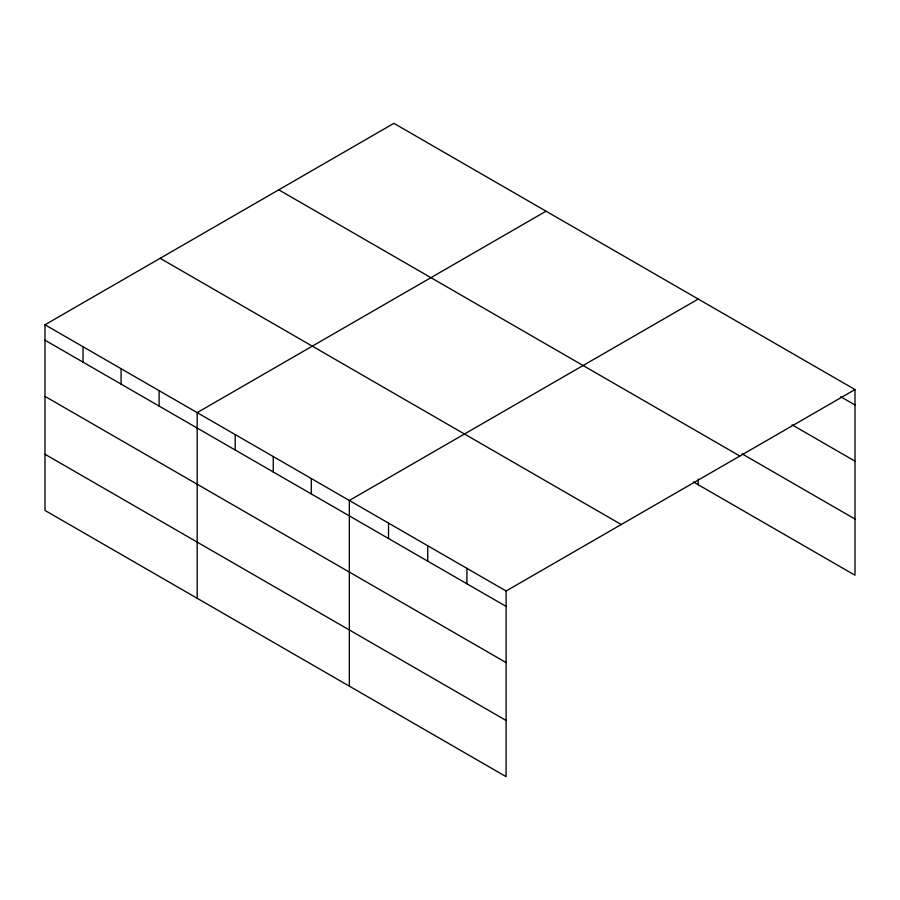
<?xml version="1.0" encoding="UTF-8"?>
<svg xmlns="http://www.w3.org/2000/svg" width="900" height="900" viewBox="0 0 900 900"><rect width="100%" height="100%" fill="white"/><g stroke="black" fill="none" stroke-linecap="round" stroke-linejoin="round"><path stroke-width="1.35" d="M45 324.776L506.104 590.996L506.104 776.655L45 510.435L45 324.776L393.896 123.345L855 389.565L855 575.224L693.472 481.973M546.053 211.196L197.167 412.627L197.167 598.286M698.22 299.048L349.335 500.479L349.335 686.137M506.104 590.996L855 389.565M840.746 396.754L855 404.978M792.056 424.822L855 461.16M742.163 453.904L855 519.041M278.752 189.81L739.867 456.03M160.132 258.3L621.248 524.52M45 340.189L506.104 606.409M45 396.371L506.104 662.591M45 454.252L506.104 720.472M698.22 479.093L698.22 484.718M466.92 568.361L466.92 583.785M427.725 545.738L427.725 561.15M388.53 523.102L388.53 538.526M311.287 478.519L311.287 493.931M273.251 456.548L273.251 471.971M235.204 434.588L235.204 450.011M159.12 390.668L159.12 406.08M121.084 368.696L121.084 384.12M83.036 346.736L83.036 362.149"/></g></svg>
